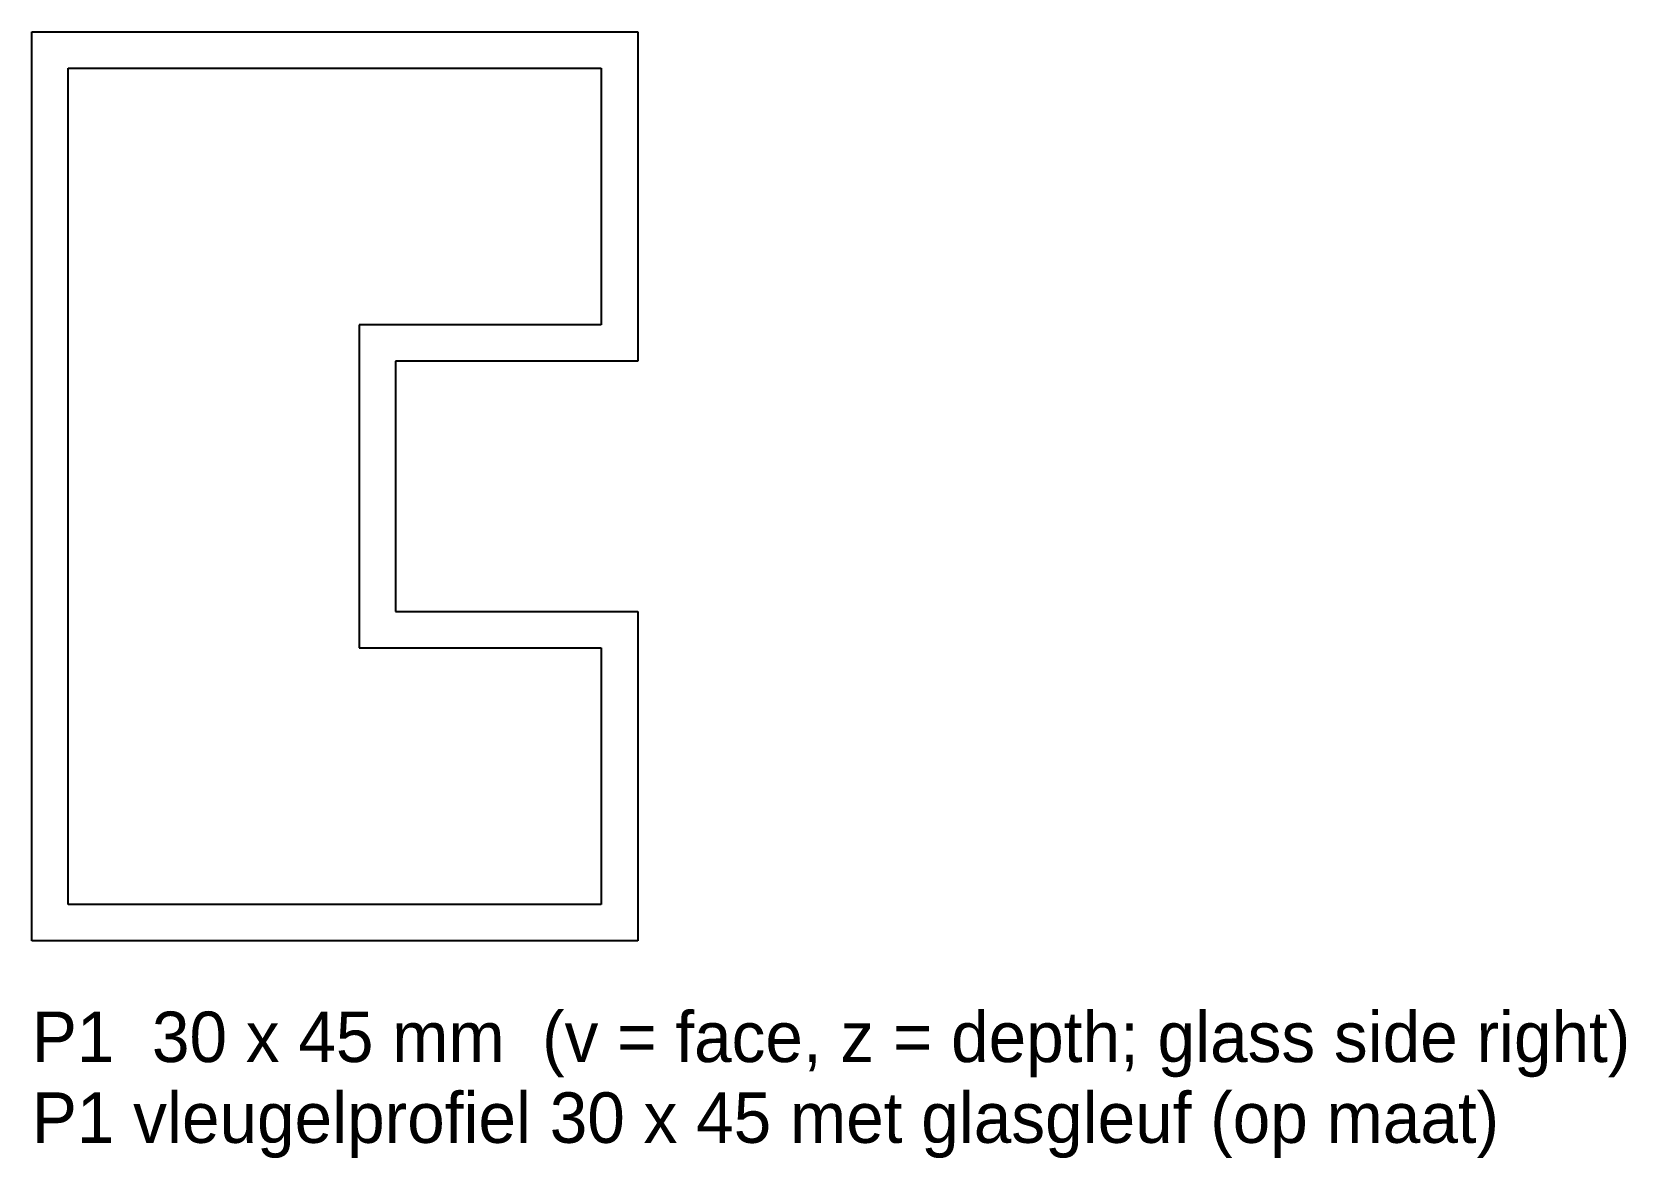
# Model space of a CAD drawing. Header units: millimetres. Extents: x 0 to 78.9, y -55.8 to 0.
import ezdxf

# ---------------------------------------------------------------- set-up
doc = ezdxf.new("R2010")
doc.units = ezdxf.units.MM

msp = doc.modelspace()

# ---------------------------------------------------------------- linework, layer by layer
at = {"layer": 'CONTOUR'}
for p, q in [((0, 0), (30, 0)), ((0, -45), (0, 0)), ((30, 0), (30, -16.3)), ((1.8, -1.8), (28.2, -1.8)), ((1.8, -43.2), (1.8, -1.8)), ((28.2, -1.8), (28.2, -14.5)), ((28.2, -14.5), (16.2, -14.5)), ((16.2, -14.5), (16.2, -30.5)), ((30, -16.3), (18, -16.3)), ((18, -16.3), (18, -28.7)), ((18, -28.7), (30, -28.7)), ((30, -28.7), (30, -45)), ((16.2, -30.5), (28.2, -30.5)), ((28.2, -30.5), (28.2, -43.2)), ((28.2, -43.2), (1.8, -43.2)), ((30, -45), (0, -45))]:
    msp.add_line(p, q, dxfattribs=at)

# ---------------------------------------------------------------- texts
at = {"layer": 'TEKST'}
for s, p in [('P1  30 x 45 mm  (v = face, z = depth; glass side right)', (0, -51)), ('P1 vleugelprofiel 30 x 45 met glasgleuf (op maat)', (0, -55))]:
    msp.add_text(s, height=2.5, dxfattribs=at).set_placement(p)

doc.saveas('drawing.dxf')
